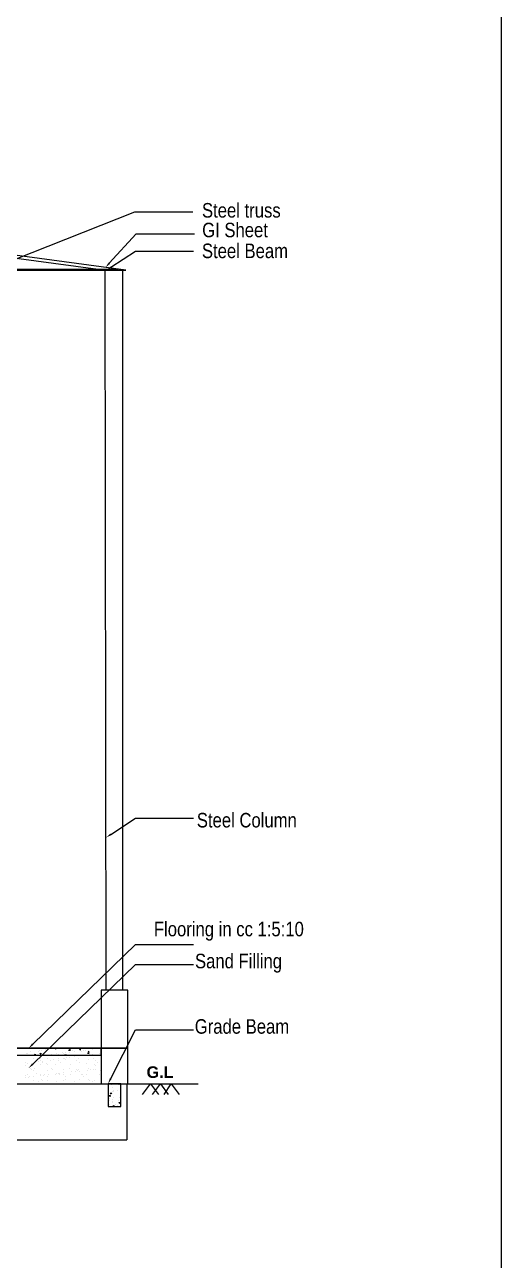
# Model space of a CAD drawing. Header units: metres. Extents: x -941 to 1333, y -28 to 1490.
# Drawn here: x 1030.04 to 1038.24, y 364.13 to 385.38 of the extents above; entities that cross this region are included whole.
import ezdxf
from ezdxf import colors
from ezdxf.entities.mleader import LeaderData, LeaderLine
from ezdxf.math import Vec2, Vec3

# ---------------------------------------------------------------- set-up
doc = ezdxf.new("R2010")
doc.units = ezdxf.units.M
doc.layers.add('window', color=3, linetype='Continuous')
doc.styles.add('PDF Arial Bold', font='arialbd.ttf')
doc.styles.get("Standard").update_dxf_attribs({"font": 'arial.ttf'})
doc.styles.add('style2A', font='swissc.ttf')

msp = doc.modelspace()

# ---------------------------------------------------------------- linework, layer by layer
msp.add_lwpolyline([(1038.23563, 425.96331), (1038.23563, 343.68297)])
at = {"lineweight": 25}
for points in [[(1025.03049, 382.06874), (1018.28104, 381.15298), (1031.77993, 381.15298)], [(1031.81385, 368.77335), (1031.35597, 368.77335), (1031.35597, 367.77281), (1031.81385, 367.77281)], [(1031.35597, 367.77281), (1025.28486, 367.77281), (1025.28486, 367.6541), (1031.35597, 367.6541)], [(1030.21976, 367.67106), (1030.21976, 367.6541), (1030.2028, 367.6541)], [(1030.32151, 367.68801), (1030.32151, 367.67106), (1030.30455, 367.67106)], [(1030.76243, 367.6541), (1030.74547, 367.6541), (1030.72851, 367.6541)], [(1030.99984, 367.75585), (1030.98289, 367.75585), (1030.99984, 367.73889)], [(1031.81385, 367.77281), (1031.35597, 367.77281), (1031.35597, 367.6541), (1031.35597, 367.1623), (1031.81385, 367.1623)], [(1031.47468, 366.77226), (1031.69514, 366.77226), (1031.69514, 367.1623), (1031.47468, 367.1623)], [(1031.52555, 367.00968), (1031.52555, 366.99272), (1031.5086, 366.99272)], [(1031.5086, 366.9588), (1031.5086, 366.94185), (1031.49164, 366.9588)], [(1031.69514, 366.84009), (1031.67818, 366.82314), (1031.66122, 366.84009)]]:
    msp.add_lwpolyline(points, close=True, dxfattribs=at)
for points in [[(1018.73892, 381.16994), (1025.03049, 382.01786), (1031.3051, 381.16994)], [(1018.41671, 381.16994), (1031.64426, 381.16994)], [(1031.44076, 368.77335), (1031.4238, 381.15298)], [(1031.72906, 368.77335), (1031.72906, 381.15298)], [(1018.31496, 367.77281), (1031.81385, 367.77281)], [(1025.28486, 367.6541), (1031.35597, 367.6541)], [(1030.06713, 367.68801), (1030.06713, 367.68801)], [(1030.08409, 367.68801), (1030.08409, 367.68801)], [(1030.13497, 367.72193), (1030.13497, 367.72193)], [(1030.13497, 367.72193), (1030.13497, 367.72193)], [(1030.21976, 367.67106), (1030.21976, 367.67106)], [(1030.27063, 367.72193), (1030.27063, 367.72193)], [(1030.28759, 367.73889), (1030.28759, 367.73889)], [(1030.33847, 367.73889), (1030.33847, 367.73889)], [(1030.33847, 367.6541), (1030.33847, 367.6541)], [(1030.38934, 367.67106), (1030.38934, 367.67106)], [(1030.4063, 367.75585), (1030.4063, 367.75585)], [(1030.42326, 367.6541), (1030.42326, 367.6541)], [(1030.42326, 367.6541), (1030.42326, 367.6541)], [(1030.44022, 367.75585), (1030.44022, 367.75585)], [(1030.44022, 367.73889), (1030.44022, 367.73889)], [(1030.44022, 367.6541), (1030.44022, 367.6541)], [(1030.44022, 367.6541), (1030.44022, 367.6541)], [(1030.50805, 367.67106), (1030.50805, 367.67106)], [(1030.54197, 367.6541), (1030.54197, 367.6541)], [(1030.55893, 367.77281), (1030.57588, 367.75585), (1030.57588, 367.77281)], [(1030.59284, 367.68801), (1030.59284, 367.68801)], [(1030.62676, 367.67106), (1030.62676, 367.67106)], [(1030.69459, 367.70497), (1030.69459, 367.70497)], [(1030.71155, 367.68801), (1030.71155, 367.68801)], [(1030.71155, 367.6541), (1030.71155, 367.6541)], [(1030.74547, 367.70497), (1030.74547, 367.70497)], [(1030.76243, 367.62018), (1030.76243, 367.62018)], [(1030.79634, 367.73889), (1030.83026, 367.73889), (1030.8133, 367.75585), (1030.83026, 367.77281)], [(1030.8133, 367.70497), (1030.8133, 367.70497)], [(1030.8133, 367.62018), (1030.8133, 367.62018)], [(1030.86418, 367.73889), (1030.86418, 367.73889)], [(1030.86418, 367.6541), (1030.86418, 367.6541)], [(1030.89809, 367.72193), (1030.89809, 367.72193)], [(1030.89809, 367.63714), (1030.89809, 367.63714)], [(1031.0168, 367.72193), (1031.0168, 367.72193)], [(1031.05072, 367.73889), (1031.05072, 367.73889)], [(1031.08464, 367.73889), (1031.08464, 367.73889)], [(1031.11855, 367.68801), (1031.15247, 367.68801), (1031.13551, 367.70497), (1031.15247, 367.72193)], [(1031.15247, 367.67106), (1031.15247, 367.67106)], [(1031.20334, 367.75585), (1031.20334, 367.75585)], [(1031.20334, 367.75585), (1031.20334, 367.75585)], [(1031.20334, 367.67106), (1031.20334, 367.67106)], [(1031.3051, 367.6541), (1031.3051, 367.6541)], [(1031.32205, 367.68801), (1031.32205, 367.68801)], [(1030.05017, 367.53539), (1030.05017, 367.53539)], [(1030.05017, 367.48451), (1030.05017, 367.48451)], [(1030.08409, 367.51843), (1030.08409, 367.51843)], [(1030.13497, 367.43364), (1030.13497, 367.43364)], [(1030.15192, 367.41668), (1030.15192, 367.41668)], [(1030.18584, 367.60322), (1030.18584, 367.60322)], [(1030.18584, 367.39972), (1030.18584, 367.39972)], [(1030.2028, 367.43364), (1030.2028, 367.43364)], [(1030.21976, 367.53539), (1030.21976, 367.53539)], [(1030.27063, 367.55235), (1030.27063, 367.55235)], [(1030.32151, 367.60322), (1030.32151, 367.60322)], [(1030.32151, 367.56931), (1030.32151, 367.56931)], [(1030.32151, 367.50147), (1030.32151, 367.50147)], [(1030.35542, 367.55235), (1030.35542, 367.55235)], [(1030.35542, 367.53539), (1030.35542, 367.53539)], [(1030.42326, 367.51843), (1030.42326, 367.51843)], [(1030.44022, 367.60322), (1030.44022, 367.60322)], [(1030.44022, 367.50147), (1030.44022, 367.50147)], [(1030.44022, 367.39972), (1030.44022, 367.39972)], [(1030.49109, 367.56931), (1030.49109, 367.56931)], [(1030.50805, 367.43364), (1030.50805, 367.43364)], [(1030.52501, 367.41668), (1030.52501, 367.41668)], [(1030.54197, 367.58626), (1030.54197, 367.58626)], [(1030.57588, 367.50147), (1030.57588, 367.50147)], [(1030.62676, 367.60322), (1030.62676, 367.60322)], [(1030.62676, 367.56931), (1030.62676, 367.56931)], [(1030.66068, 367.53539), (1030.66068, 367.53539)], [(1030.71155, 367.60322), (1030.71155, 367.60322)], [(1030.71155, 367.41668), (1030.71155, 367.41668)], [(1030.72851, 367.60322), (1030.72851, 367.60322)], [(1030.74547, 367.58626), (1030.74547, 367.58626)], [(1030.8133, 367.43364), (1030.8133, 367.43364)], [(1030.83026, 367.50147), (1030.83026, 367.50147)], [(1030.83026, 367.50147), (1030.83026, 367.50147)], [(1030.93201, 367.56931), (1030.93201, 367.56931)], [(1030.93201, 367.41668), (1030.93201, 367.41668)], [(1030.94897, 367.39972), (1030.94897, 367.39972)], [(1030.96593, 367.60322), (1030.96593, 367.60322)], [(1030.96593, 367.41668), (1030.96593, 367.41668)], [(1030.98289, 367.53539), (1030.98289, 367.53539)], [(1031.10159, 367.51843), (1031.10159, 367.51843)], [(1031.11855, 367.39972), (1031.11855, 367.39972)], [(1031.13551, 367.58626), (1031.13551, 367.58626)], [(1031.13551, 367.43364), (1031.13551, 367.43364)], [(1031.16943, 367.41668), (1031.16943, 367.41668)], [(1031.2203, 367.60322), (1031.2203, 367.60322)], [(1031.2203, 367.41668), (1031.2203, 367.41668)], [(1031.23726, 367.50147), (1031.23726, 367.50147)], [(1031.25422, 367.56931), (1031.25422, 367.56931)], [(1031.25422, 367.48451), (1031.25422, 367.48451)], [(1031.25422, 367.41668), (1031.25422, 367.41668)], [(1031.28814, 367.53539), (1031.28814, 367.53539)], [(1031.33901, 367.39972), (1031.33901, 367.39972)], [(1030.05017, 367.29797), (1030.05017, 367.29797)], [(1030.05017, 367.26405), (1030.05017, 367.26405)], [(1030.08409, 367.31493), (1030.08409, 367.31493)], [(1030.10105, 367.26405), (1030.10105, 367.26405)], [(1030.11801, 367.28101), (1030.11801, 367.28101)], [(1030.18584, 367.28101), (1030.18584, 367.28101)], [(1030.18584, 367.21318), (1030.18584, 367.21318)], [(1030.23672, 367.33189), (1030.23672, 367.33189)], [(1030.27063, 367.19622), (1030.27063, 367.19622)], [(1030.32151, 367.31493), (1030.32151, 367.31493)], [(1030.32151, 367.29797), (1030.32151, 367.29797)], [(1030.33847, 367.23014), (1030.33847, 367.23014)], [(1030.35542, 367.21318), (1030.35542, 367.21318)], [(1030.37238, 367.29797), (1030.37238, 367.29797)], [(1030.38934, 367.31493), (1030.38934, 367.31493)], [(1030.44022, 367.28101), (1030.44022, 367.28101)], [(1030.44022, 367.21318), (1030.44022, 367.21318)], [(1030.45718, 367.31493), (1030.45718, 367.31493)], [(1030.57588, 367.31493), (1030.57588, 367.31493)], [(1030.59284, 367.33189), (1030.59284, 367.33189)], [(1030.59284, 367.19622), (1030.59284, 367.19622)], [(1030.62676, 367.33189), (1030.62676, 367.33189)], [(1030.64372, 367.33189), (1030.64372, 367.33189)], [(1030.64372, 367.31493), (1030.64372, 367.31493)], [(1030.71155, 367.34885), (1030.71155, 367.34885)], [(1030.71155, 367.31493), (1030.71155, 367.31493)], [(1030.71155, 367.21318), (1030.71155, 367.21318)], [(1030.74547, 367.28101), (1030.74547, 367.28101)], [(1030.74547, 367.23014), (1030.74547, 367.23014)], [(1030.83026, 367.31493), (1030.83026, 367.31493)], [(1030.84722, 367.36581), (1030.84722, 367.36581)], [(1030.89809, 367.19622), (1030.89809, 367.19622)], [(1030.91505, 367.36581), (1030.91505, 367.36581)], [(1030.98289, 367.38276), (1030.98289, 367.38276)], [(1030.98289, 367.23014), (1030.98289, 367.23014)], [(1031.0168, 367.31493), (1031.0168, 367.31493)], [(1031.03376, 367.31493), (1031.03376, 367.31493)], [(1031.05072, 367.28101), (1031.05072, 367.28101)], [(1031.10159, 367.31493), (1031.10159, 367.31493)], [(1031.13551, 367.23014), (1031.13551, 367.23014)], [(1031.15247, 367.21318), (1031.15247, 367.21318)], [(1031.20334, 367.19622), (1031.20334, 367.19622)], [(1031.23726, 367.21318), (1031.23726, 367.21318)], [(1031.32205, 367.31493), (1031.32205, 367.31493)], [(1016.19516, 367.1623), (1033.02219, 367.1623)], [(1031.27118, 367.1623), (1031.27118, 367.1623)], [(1031.35597, 367.17926), (1031.35597, 367.17926)], [(1031.52555, 367.14535), (1031.52555, 367.14535)], [(1031.55947, 367.09447), (1031.55947, 367.09447)], [(1031.55947, 367.02664), (1031.55947, 367.02664)], [(1031.55947, 366.99272), (1031.55947, 366.99272)], [(1031.57643, 367.0436), (1031.57643, 367.0436)], [(1031.57643, 367.02664), (1031.57643, 367.02664)], [(1031.64426, 367.0436), (1031.64426, 367.0436)], [(1031.66122, 367.14535), (1031.66122, 367.14535)], [(1031.67818, 367.14535), (1031.67818, 367.14535)], [(1032.06822, 366.97576), (1032.20389, 367.1623), (1032.33956, 366.97576)], [(1032.23781, 366.97576), (1032.37347, 367.1623), (1032.50914, 366.97576)], [(1032.44131, 366.97576), (1032.56002, 367.1623), (1032.69568, 366.97576)], [(1031.49164, 366.90793), (1031.49164, 366.90793)], [(1031.49164, 366.87401), (1031.49164, 366.87401)], [(1031.49164, 366.80618), (1031.49164, 366.80618)], [(1031.54251, 366.78922), (1031.54251, 366.78922)], [(1031.55947, 366.89097), (1031.55947, 366.89097)], [(1031.55947, 366.85705), (1031.55947, 366.85705)], [(1031.55947, 366.84009), (1031.55947, 366.84009)], [(1031.55947, 366.77226), (1031.57643, 366.78922), (1031.57643, 366.77226)], [(1031.57643, 366.92489), (1031.57643, 366.92489)], [(1031.61035, 366.80618), (1031.61035, 366.80618)], [(1031.64426, 366.78922), (1031.64426, 366.78922)], [(1031.66122, 366.87401), (1031.66122, 366.87401)], [(1031.67818, 366.92489), (1031.67818, 366.92489)]]:
    msp.add_lwpolyline(points, dxfattribs=at)
at = {"layer": 'window'}
msp.add_line((1031.79689, 367.1623), (1031.79689, 366.19894), dxfattribs=at)
at = {"layer": 'window', "linetype": 'Continuous'}
msp.add_lwpolyline([(1018.31496, 366.19894), (1025.05725, 366.19894), (1025.18225, 365.8555), (1025.43225, 366.54237), (1025.55725, 366.19894), (1031.79689, 366.19894)], dxfattribs=at)

# ---------------------------------------------------------------- texts
at = {"attachment_point": 7}
for s, insert, char_height, style in [('Steel truss', (1033.08948, 382.05625), 0.25, 'style2A'), ('GI Sheet', (1033.09247, 381.71748), 0.25, 'style2A'), ('Steel Beam', (1033.08864, 381.3589), 0.25, 'style2A'), ('Steel Column', (1033.00094, 371.56778), 0.25, 'style2A'), ('Flooring in cc 1:5:10', (1032.26228, 369.62379), 0.25, 'style2A'), ('Sand Filling', (1032.96928, 369.07365), 0.25, 'style2A'), ('Grade Beam', (1032.96519, 368.02034), 0.25, 'style2A'), ('G.L', (1032.13606, 367.26056), 0.199993, 'PDF Arial Bold')]:
    msp.add_mtext(s, dxfattribs=dict(at, insert=insert, char_height=char_height, style=style))

# ---------------------------------------------------------------- leaders
at = {"layer": 'window'}
ml = msp.add_multileader_mtext('Standard', dxfattribs=at)
ml.set_content('', color=256)
ml.set_leader_properties()
ml.build(insert=Vec2(0, 0))
ml.multileader.update_dxf_attribs({"dogleg_length": 1, "arrow_head_size": 0.1})
ctx = ml.context
ctx.base_point, ctx.arrow_head_size, ctx.plane_origin = Vec3(1032.93466, 382.15625), 0.1, Vec3(1031.42904, 381.82583)
notes = []
notes.append((ctx, [(0, (1, 1, 0), (1031.93466, 382.15625), (1, 0), 1, [(0, [(1029.77184, 381.3005)], 0, [])])]))
ctx.mtext.insert, ctx.mtext.flow_direction = Vec3(1034.93466, 384.15625), 5
ml = msp.add_multileader_mtext('Standard', dxfattribs=at)
ml.set_content('', color=256)
ml.set_leader_properties()
ml.build(insert=Vec2(0, 0))
ml.multileader.update_dxf_attribs({"dogleg_length": 1, "arrow_head_size": 0.1})
ctx = ml.context
ctx.base_point, ctx.arrow_head_size, ctx.plane_origin = Vec3(1032.95862, 381.7827), 0.1, Vec3(1031.42904, 381.20059)
notes.append((ctx, [(0, (1, 1, 0), (1031.95862, 381.7827), (1, 0), 1, [(0, [(1031.42904, 381.20059)], 0, [])])]))
ctx.mtext.insert, ctx.mtext.flow_direction = Vec3(1034.95862, 383.7827), 5
ml = msp.add_multileader_mtext('Standard', dxfattribs=at)
ml.set_content('', color=256)
ml.set_leader_properties()
ml.build(insert=Vec2(0, 0))
ml.multileader.update_dxf_attribs({"dogleg_length": 1, "arrow_head_size": 0.1})
ctx = ml.context
ctx.base_point, ctx.arrow_head_size, ctx.plane_origin = Vec3(1032.94549, 381.48051), 0.1, Vec3(1031.43987, 381.15008)
notes.append((ctx, [(0, (1, 1, 0), (1031.94549, 381.48051), (1, 0), 1, [(0, [(1031.43987, 381.15008)], 0, [])])]))
ctx.mtext.insert, ctx.mtext.flow_direction = Vec3(1034.94549, 383.48051), 5
ml = msp.add_multileader_mtext('Standard', dxfattribs=at)
ml.set_content('', color=256)
ml.set_leader_properties()
ml.build(insert=Vec2(0, 0))
ml.multileader.update_dxf_attribs({"dogleg_length": 1, "arrow_head_size": 0.1})
ctx = ml.context
ctx.base_point, ctx.arrow_head_size, ctx.plane_origin = Vec3(1032.94549, 371.72822), 0.1, Vec3(1031.43987, 371.3978)
notes.append((ctx, [(0, (1, 1, 0), (1031.94549, 371.72822), (1, 0), 1, [(0, [(1031.43987, 371.3978)], 0, [])])]))
ctx.mtext.insert, ctx.mtext.flow_direction = Vec3(1034.94549, 373.72822), 5
ml = msp.add_multileader_mtext('Standard', dxfattribs=at)
ml.set_content('', color=256)
ml.set_leader_properties()
ml.build(insert=Vec2(0, 0))
ml.multileader.update_dxf_attribs({"dogleg_length": 1, "arrow_head_size": 0.1})
ctx = ml.context
ctx.base_point, ctx.arrow_head_size, ctx.plane_origin = Vec3(1032.94549, 369.55774), 0.1, Vec3(1031.43987, 369.22731)
notes.append((ctx, [(0, (1, 1, 0), (1031.94549, 369.55774), (1, 0), 1, [(0, [(1030.10678, 367.77281)], 0, [])])]))
ctx.mtext.insert, ctx.mtext.flow_direction = Vec3(1034.94549, 371.55774), 5
ml = msp.add_multileader_mtext('Standard', dxfattribs=at)
ml.set_content('', color=256)
ml.set_leader_properties()
ml.build(insert=Vec2(0, 0))
ml.multileader.update_dxf_attribs({"dogleg_length": 1, "arrow_head_size": 0.1})
ctx = ml.context
ctx.base_point, ctx.arrow_head_size, ctx.plane_origin = Vec3(1032.94549, 369.21554), 0.1, Vec3(1031.43987, 368.88511)
notes.append((ctx, [(0, (1, 1, 0), (1031.94549, 369.21554), (1, 0), 1, [(0, [(1030.10678, 367.43061)], 0, [])])]))
ctx.mtext.insert, ctx.mtext.flow_direction = Vec3(1034.94549, 371.21554), 5
ml = msp.add_multileader_mtext('Standard', dxfattribs=at)
ml.set_content('', color=256)
ml.set_leader_properties()
ml.build(insert=Vec2(0, 0))
ml.multileader.update_dxf_attribs({"dogleg_length": 1, "arrow_head_size": 0.1})
ctx = ml.context
ctx.base_point, ctx.arrow_head_size, ctx.plane_origin = Vec3(1032.94549, 368.09055), 0.1, Vec3(1031.43987, 368.65902)
notes.append((ctx, [(0, (1, 1, 0), (1031.94549, 368.09055), (1, 0), 1, [(0, [(1031.47468, 367.1623)], 0, [])])]))
ctx.mtext.insert, ctx.mtext.flow_direction = Vec3(1034.94549, 370.09055), 5
for ctx, leaders in notes:
    for number, flags, end, landing, length, lines in leaders:
        leader = LeaderData()
        leader.index, (leader.has_last_leader_line, leader.has_dogleg_vector, leader.attachment_direction) = number, flags
        leader.last_leader_point, leader.dogleg_vector, leader.dogleg_length = Vec3(end), Vec3(landing), length
        for number, points, colour, breaks in lines:
            line = LeaderLine()
            line.index, line.vertices, line.color, line.breaks = number, Vec3.list(points), colors.encode_raw_color(colour), breaks
            leader.lines.append(line)
        ctx.leaders.append(leader)

doc.saveas('drawing.dxf')
